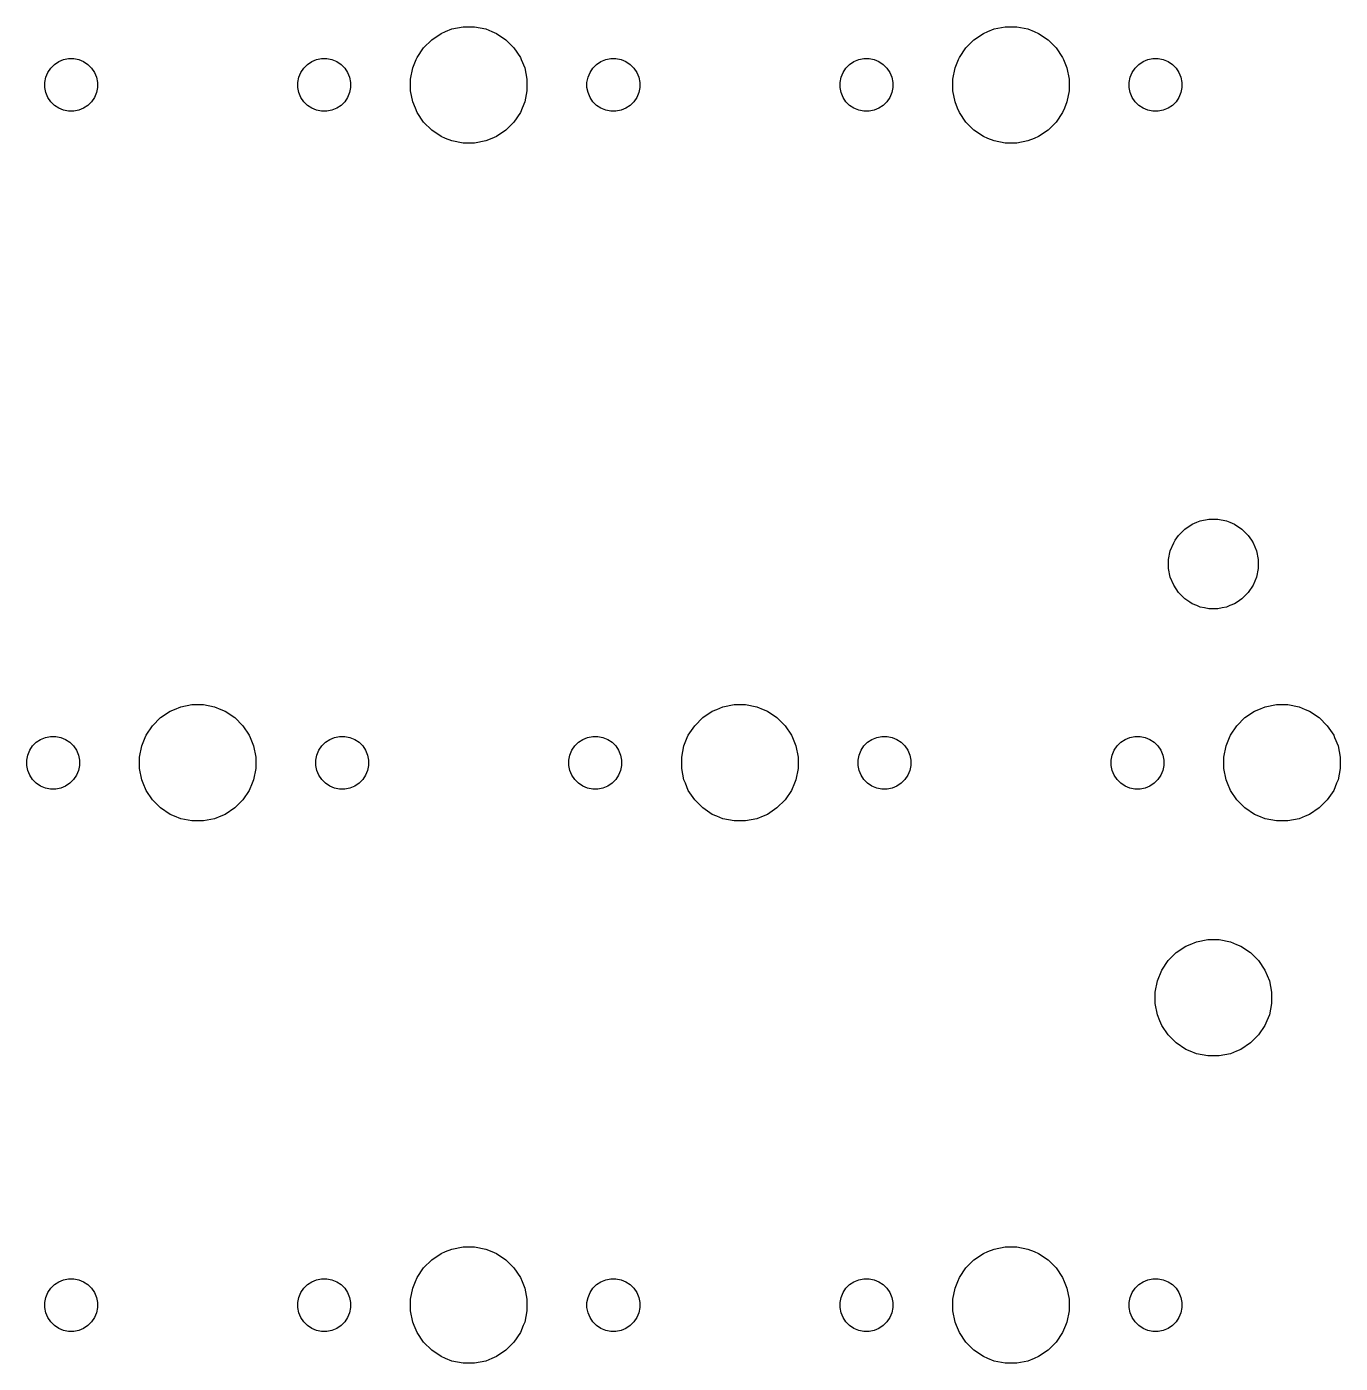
# Model space of a CAD drawing. Extents: x -9 to 373, y -109 to 13.
# Drawn here: x 284.51 to 330.66, y -44.91 to 2.04 of the extents above; entities that cross this region are included whole.
import ezdxf

# ---------------------------------------------------------------- set-up
doc = ezdxf.new("R2010")
doc.units = 0
doc.layers.add('BLACK', color=7, linetype='CONTINUOUS')

msp = doc.modelspace()

# ---------------------------------------------------------------- linework, layer by layer
at = {"layer": 'BLACK', "linetype": 'CONTINUOUS'}
for p, q in [((299.223, 1.87602), (299.441, 1.96632)), ((299.441, 1.96632), (299.836, 2.0449)), ((299.836, 2.0449), (300.239, 2.0449)), ((300.239, 2.0449), (300.634, 1.96632)), ((300.634, 1.96632), (300.852, 1.87602)), ((318.273, 1.87602), (318.491, 1.96632)), ((318.491, 1.96632), (318.886, 2.0449)), ((318.886, 2.0449), (319.289, 2.0449)), ((319.289, 2.0449), (319.684, 1.96632)), ((319.684, 1.96632), (319.902, 1.87602)), ((298.449, 1.30355), (298.734, 1.58838)), ((298.734, 1.58838), (299.069, 1.81217)), ((299.069, 1.81217), (299.223, 1.87602)), ((300.852, 1.87602), (301.006, 1.81217)), ((301.006, 1.81217), (301.341, 1.58838)), ((301.341, 1.58838), (301.626, 1.30355)), ((317.499, 1.30355), (317.784, 1.58838)), ((317.784, 1.58838), (318.119, 1.81217)), ((318.119, 1.81217), (318.273, 1.87602)), ((319.902, 1.87602), (320.056, 1.81217)), ((320.056, 1.81217), (320.391, 1.58838)), ((320.391, 1.58838), (320.676, 1.30355)), ((298.193, 0.890414), (298.225, 0.968623)), ((298.225, 0.968623), (298.449, 1.30355)), ((301.626, 1.30355), (301.85, 0.968623)), ((301.85, 0.968623), (301.882, 0.890414)), ((317.243, 0.890414), (317.275, 0.968623)), ((317.275, 0.968623), (317.499, 1.30355)), ((320.676, 1.30355), (320.9, 0.968623)), ((320.9, 0.968623), (320.932, 0.890414)), ((285.247, 0.438626), (285.348, 0.590291)), ((285.348, 0.590291), (285.477, 0.719272)), ((285.477, 0.719272), (285.629, 0.820611)), ((285.629, 0.820611), (285.797, 0.890415)), ((285.797, 0.890415), (285.976, 0.926)), ((285.976, 0.926), (286.159, 0.926)), ((286.159, 0.926), (286.338, 0.890415)), ((286.338, 0.890415), (286.506, 0.820611)), ((286.506, 0.820611), (286.658, 0.719272)), ((286.658, 0.719272), (286.787, 0.590291)), ((286.787, 0.590291), (286.888, 0.438626)), ((294.137, 0.438626), (294.238, 0.590291)), ((294.238, 0.590291), (294.367, 0.719272)), ((294.367, 0.719272), (294.519, 0.820611)), ((294.519, 0.820611), (294.687, 0.890415)), ((294.687, 0.890415), (294.866, 0.926)), ((294.866, 0.926), (295.049, 0.926)), ((295.049, 0.926), (295.228, 0.890415)), ((295.228, 0.890415), (295.396, 0.820611)), ((295.396, 0.820611), (295.548, 0.719272)), ((295.548, 0.719272), (295.677, 0.590291)), ((295.677, 0.590291), (295.778, 0.438626)), ((297.993, 0.201406), (298.071, 0.596474)), ((298.071, 0.596474), (298.193, 0.890414)), ((301.882, 0.890414), (302.004, 0.596474)), ((302.004, 0.596474), (302.082, 0.201406)), ((304.297, 0.438626), (304.398, 0.590291)), ((304.398, 0.590291), (304.527, 0.719272)), ((304.527, 0.719272), (304.679, 0.820611)), ((304.679, 0.820611), (304.847, 0.890415)), ((304.847, 0.890415), (305.026, 0.926)), ((305.026, 0.926), (305.209, 0.926)), ((305.209, 0.926), (305.388, 0.890415)), ((305.388, 0.890415), (305.556, 0.820611)), ((305.556, 0.820611), (305.708, 0.719272)), ((305.708, 0.719272), (305.837, 0.590291)), ((305.837, 0.590291), (305.938, 0.438626)), ((313.187, 0.438626), (313.288, 0.590291)), ((313.288, 0.590291), (313.417, 0.719272)), ((313.417, 0.719272), (313.569, 0.820611)), ((313.569, 0.820611), (313.737, 0.890415)), ((313.737, 0.890415), (313.916, 0.926)), ((313.916, 0.926), (314.099, 0.926)), ((314.099, 0.926), (314.278, 0.890415)), ((314.278, 0.890415), (314.446, 0.820611)), ((314.446, 0.820611), (314.598, 0.719272)), ((314.598, 0.719272), (314.727, 0.590291)), ((314.727, 0.590291), (314.828, 0.438626)), ((317.043, 0.201406), (317.121, 0.596474)), ((317.121, 0.596474), (317.243, 0.890414)), ((320.932, 0.890414), (321.054, 0.596474)), ((321.054, 0.596474), (321.132, 0.201406)), ((323.347, 0.438626), (323.448, 0.590291)), ((323.448, 0.590291), (323.577, 0.719272)), ((323.577, 0.719272), (323.729, 0.820611)), ((323.729, 0.820611), (323.897, 0.890415)), ((323.897, 0.890415), (324.076, 0.926)), ((324.076, 0.926), (324.259, 0.926)), ((324.259, 0.926), (324.438, 0.890415)), ((324.438, 0.890415), (324.606, 0.820611)), ((324.606, 0.820611), (324.758, 0.719272)), ((324.758, 0.719272), (324.887, 0.590291)), ((324.887, 0.590291), (324.988, 0.438626)), ((285.142, 0.091203), (285.177, 0.270104)), ((285.142, -0.091203), (285.142, 0.091203)), ((285.177, 0.270104), (285.247, 0.438626)), ((286.888, 0.438626), (286.958, 0.270104)), ((286.958, 0.270104), (286.993, 0.091203)), ((286.993, 0.091203), (286.993, -0.091203)), ((294.031, 0.091203), (294.067, 0.270104)), ((294.031, -0.091203), (294.031, 0.091203)), ((294.067, 0.270104), (294.137, 0.438626)), ((295.778, 0.438626), (295.848, 0.270104)), ((295.848, 0.270104), (295.883, 0.091203)), ((295.883, 0.091203), (295.883, -0.091203)), ((297.993, -0.201406), (297.993, 0.201406)), ((302.082, 0.201406), (302.082, -0.201406)), ((304.191, 0.091203), (304.227, 0.270104)), ((304.191, -0.091203), (304.191, 0.091203)), ((304.227, 0.270104), (304.297, 0.438626)), ((305.938, 0.438626), (306.008, 0.270104)), ((306.008, 0.270104), (306.043, 0.091203)), ((306.043, 0.091203), (306.043, -0.091203)), ((313.082, 0.091203), (313.117, 0.270104)), ((313.082, -0.091203), (313.082, 0.091203)), ((313.117, 0.270104), (313.187, 0.438626)), ((314.828, 0.438626), (314.898, 0.270104)), ((314.898, 0.270104), (314.933, 0.091203)), ((314.933, 0.091203), (314.933, -0.091203)), ((317.043, -0.201406), (317.043, 0.201406)), ((321.132, 0.201406), (321.132, -0.201406)), ((323.241, 0.091203), (323.277, 0.270104)), ((323.241, -0.091203), (323.241, 0.091203)), ((323.277, 0.270104), (323.347, 0.438626)), ((324.988, 0.438626), (325.058, 0.270104)), ((325.058, 0.270104), (325.094, 0.091203)), ((325.094, 0.091203), (325.094, -0.091203)), ((285.177, -0.270104), (285.142, -0.091203)), ((285.247, -0.438626), (285.177, -0.270104)), ((285.348, -0.590291), (285.247, -0.438626)), ((286.888, -0.438626), (286.787, -0.590291)), ((286.958, -0.270104), (286.888, -0.438626)), ((286.993, -0.091203), (286.958, -0.270104)), ((294.067, -0.270104), (294.031, -0.091203)), ((294.137, -0.438626), (294.067, -0.270104)), ((294.238, -0.590291), (294.137, -0.438626)), ((295.778, -0.438626), (295.677, -0.590291)), ((295.848, -0.270104), (295.778, -0.438626)), ((295.883, -0.091203), (295.848, -0.270104)), ((298.071, -0.596474), (297.993, -0.201406)), ((302.082, -0.201406), (302.004, -0.596474)), ((304.227, -0.270104), (304.191, -0.091203)), ((304.297, -0.438626), (304.227, -0.270104)), ((304.398, -0.590291), (304.297, -0.438626)), ((305.938, -0.438626), (305.837, -0.590291)), ((306.008, -0.270104), (305.938, -0.438626)), ((306.043, -0.091203), (306.008, -0.270104)), ((313.117, -0.270104), (313.082, -0.091203)), ((313.187, -0.438626), (313.117, -0.270104)), ((313.288, -0.590291), (313.187, -0.438626)), ((314.828, -0.438626), (314.727, -0.590291)), ((314.898, -0.270104), (314.828, -0.438626)), ((314.933, -0.091203), (314.898, -0.270104)), ((317.121, -0.596474), (317.043, -0.201406)), ((321.132, -0.201406), (321.054, -0.596474)), ((323.277, -0.270104), (323.241, -0.091203)), ((323.347, -0.438626), (323.277, -0.270104)), ((323.448, -0.590291), (323.347, -0.438626)), ((324.988, -0.438626), (324.887, -0.590291)), ((325.058, -0.270104), (324.988, -0.438626)), ((325.094, -0.091203), (325.058, -0.270104)), ((285.477, -0.719272), (285.348, -0.590291)), ((285.629, -0.820611), (285.477, -0.719272)), ((285.797, -0.890415), (285.629, -0.820611)), ((285.976, -0.926), (285.797, -0.890415)), ((286.159, -0.926), (285.976, -0.926)), ((286.338, -0.890415), (286.159, -0.926)), ((286.506, -0.820611), (286.338, -0.890415)), ((286.658, -0.719272), (286.506, -0.820611)), ((286.787, -0.590291), (286.658, -0.719272)), ((294.367, -0.719272), (294.238, -0.590291)), ((294.519, -0.820611), (294.367, -0.719272)), ((294.687, -0.890415), (294.519, -0.820611)), ((294.866, -0.926), (294.687, -0.890415)), ((295.049, -0.926), (294.866, -0.926)), ((295.228, -0.890415), (295.049, -0.926)), ((295.396, -0.820611), (295.228, -0.890415)), ((295.548, -0.719272), (295.396, -0.820611)), ((295.677, -0.590291), (295.548, -0.719272)), ((298.161, -0.814474), (298.071, -0.596474)), ((298.225, -0.968623), (298.161, -0.814474)), ((301.914, -0.814474), (301.85, -0.968623)), ((302.004, -0.596474), (301.914, -0.814474)), ((304.527, -0.719272), (304.398, -0.590291)), ((304.679, -0.820611), (304.527, -0.719272)), ((304.847, -0.890415), (304.679, -0.820611)), ((305.026, -0.926), (304.847, -0.890415)), ((305.209, -0.926), (305.026, -0.926)), ((305.388, -0.890415), (305.209, -0.926)), ((305.556, -0.820611), (305.388, -0.890415)), ((305.708, -0.719272), (305.556, -0.820611)), ((305.837, -0.590291), (305.708, -0.719272)), ((313.417, -0.719272), (313.288, -0.590291)), ((313.569, -0.820611), (313.417, -0.719272)), ((313.737, -0.890415), (313.569, -0.820611)), ((313.916, -0.926), (313.737, -0.890415)), ((314.099, -0.926), (313.916, -0.926)), ((314.278, -0.890415), (314.099, -0.926)), ((314.446, -0.820611), (314.278, -0.890415)), ((314.598, -0.719272), (314.446, -0.820611)), ((314.727, -0.590291), (314.598, -0.719272)), ((317.211, -0.814474), (317.121, -0.596474)), ((317.275, -0.968623), (317.211, -0.814474)), ((320.964, -0.814474), (320.9, -0.968623)), ((321.054, -0.596474), (320.964, -0.814474)), ((323.577, -0.719272), (323.448, -0.590291)), ((323.729, -0.820611), (323.577, -0.719272)), ((323.897, -0.890415), (323.729, -0.820611)), ((324.076, -0.926), (323.897, -0.890415)), ((324.259, -0.926), (324.076, -0.926)), ((324.438, -0.890415), (324.259, -0.926)), ((324.606, -0.820611), (324.438, -0.890415)), ((324.758, -0.719272), (324.606, -0.820611)), ((324.887, -0.590291), (324.758, -0.719272)), ((298.449, -1.30355), (298.225, -0.968623)), ((298.734, -1.58838), (298.449, -1.30355)), ((301.626, -1.30355), (301.341, -1.58838)), ((301.85, -0.968623), (301.626, -1.30355)), ((317.499, -1.30355), (317.275, -0.968623)), ((317.784, -1.58838), (317.499, -1.30355)), ((320.676, -1.30355), (320.391, -1.58838)), ((320.9, -0.968623), (320.676, -1.30355)), ((299.069, -1.81217), (298.734, -1.58838)), ((299.223, -1.87602), (299.069, -1.81217)), ((299.441, -1.96632), (299.223, -1.87602)), ((300.852, -1.87602), (300.634, -1.96632)), ((301.006, -1.81217), (300.852, -1.87602)), ((301.341, -1.58838), (301.006, -1.81217)), ((318.119, -1.81217), (317.784, -1.58838)), ((318.273, -1.87602), (318.119, -1.81217)), ((318.491, -1.96632), (318.273, -1.87602)), ((319.902, -1.87602), (319.684, -1.96632)), ((320.056, -1.81217), (319.902, -1.87602)), ((320.391, -1.58838), (320.056, -1.81217)), ((299.836, -2.0449), (299.441, -1.96632)), ((300.239, -2.0449), (299.836, -2.0449)), ((300.634, -1.96632), (300.239, -2.0449)), ((318.886, -2.0449), (318.491, -1.96632)), ((319.289, -2.0449), (318.886, -2.0449)), ((319.684, -1.96632), (319.289, -2.0449)), ((325.195, -15.6041), (325.453, -15.4318)), ((325.453, -15.4318), (325.621, -15.3622)), ((325.453, -15.4318), (325.453, -15.4318)), ((325.621, -15.3622), (325.74, -15.313)), ((325.74, -15.313), (326.044, -15.2525)), ((326.044, -15.2525), (326.355, -15.2525)), ((326.355, -15.2525), (326.659, -15.313)), ((326.659, -15.313), (326.778, -15.3622)), ((326.778, -15.3622), (326.946, -15.4318)), ((326.946, -15.4318), (326.946, -15.4318)), ((326.946, -15.4318), (327.204, -15.6041)), ((324.861, -15.9959), (324.976, -15.8235)), ((324.976, -15.8235), (325.195, -15.6041)), ((327.204, -15.6041), (327.423, -15.8235)), ((327.423, -15.8235), (327.538, -15.9959)), ((324.625, -16.6724), (324.685, -16.3681)), ((324.685, -16.3681), (324.804, -16.0815)), ((324.804, -16.0815), (324.861, -15.9959)), ((327.538, -15.9959), (327.595, -16.0815)), ((327.595, -16.0815), (327.714, -16.3681)), ((327.714, -16.3681), (327.774, -16.6724)), ((324.625, -16.9826), (324.625, -16.6724)), ((327.774, -16.6724), (327.774, -16.9826)), ((324.685, -17.2869), (324.625, -16.9826)), ((324.804, -17.5735), (324.685, -17.2869)), ((327.714, -17.2869), (327.595, -17.5735)), ((327.774, -16.9826), (327.714, -17.2869)), ((324.976, -17.8315), (324.804, -17.5735)), ((324.804, -17.5735), (324.804, -17.5735)), ((325.195, -18.0509), (324.976, -17.8315)), ((327.423, -17.8315), (327.204, -18.0509)), ((327.595, -17.5735), (327.423, -17.8315)), ((327.595, -17.5735), (327.595, -17.5735)), ((325.368, -18.1661), (325.195, -18.0509)), ((325.453, -18.2232), (325.368, -18.1661)), ((325.621, -18.2928), (325.453, -18.2232)), ((325.74, -18.342), (325.621, -18.2928)), ((326.778, -18.2928), (326.659, -18.342)), ((326.946, -18.2232), (326.778, -18.2928)), ((327.031, -18.1661), (326.946, -18.2232)), ((327.204, -18.0509), (327.031, -18.1661)), ((325.892, -18.3722), (325.74, -18.342)), ((326.044, -18.4025), (325.892, -18.3722)), ((326.355, -18.4025), (326.044, -18.4025)), ((326.507, -18.3722), (326.355, -18.4025)), ((326.659, -18.342), (326.507, -18.3722)), ((289.209, -22.2241), (289.544, -22.0003)), ((289.544, -22.0003), (289.698, -21.9365)), ((289.698, -21.9365), (289.916, -21.8462)), ((289.916, -21.8462), (290.311, -21.7676)), ((290.311, -21.7676), (290.714, -21.7676)), ((290.714, -21.7676), (291.109, -21.8462)), ((291.109, -21.8462), (291.327, -21.9365)), ((291.327, -21.9365), (291.481, -22.0003)), ((291.481, -22.0003), (291.816, -22.2241)), ((308.259, -22.2241), (308.594, -22.0003)), ((308.594, -22.0003), (308.748, -21.9365)), ((308.748, -21.9365), (308.966, -21.8462)), ((308.966, -21.8462), (309.361, -21.7676)), ((309.361, -21.7676), (309.764, -21.7676)), ((309.764, -21.7676), (310.159, -21.8462)), ((310.159, -21.8462), (310.377, -21.9365)), ((310.377, -21.9365), (310.531, -22.0003)), ((310.531, -22.0003), (310.866, -22.2241)), ((327.309, -22.2241), (327.644, -22.0003)), ((327.644, -22.0003), (327.798, -21.9365)), ((327.798, -21.9365), (328.016, -21.8462)), ((328.016, -21.8462), (328.411, -21.7676)), ((328.411, -21.7676), (328.814, -21.7676)), ((328.814, -21.7676), (329.209, -21.8462)), ((329.209, -21.8462), (329.427, -21.9365)), ((329.427, -21.9365), (329.581, -22.0003)), ((329.581, -22.0003), (329.916, -22.2241)), ((288.7, -22.8439), (288.924, -22.509)), ((288.924, -22.509), (289.209, -22.2241)), ((291.816, -22.2241), (292.101, -22.509)), ((292.101, -22.509), (292.325, -22.8439)), ((307.75, -22.8439), (307.974, -22.509)), ((307.974, -22.509), (308.259, -22.2241)), ((310.866, -22.2241), (311.151, -22.509)), ((311.151, -22.509), (311.375, -22.8439)), ((326.8, -22.8439), (327.024, -22.509)), ((327.024, -22.509), (327.309, -22.2241)), ((329.916, -22.2241), (330.201, -22.509)), ((330.201, -22.509), (330.425, -22.8439)), ((284.842, -23.0932), (284.994, -22.9919)), ((284.994, -22.9919), (285.162, -22.9221)), ((285.162, -22.9221), (285.341, -22.8865)), ((285.341, -22.8865), (285.524, -22.8865)), ((285.524, -22.8865), (285.703, -22.9221)), ((285.703, -22.9221), (285.871, -22.9919)), ((285.871, -22.9919), (286.023, -23.0932)), ((288.546, -23.216), (288.665, -22.929)), ((288.665, -22.929), (288.7, -22.8439)), ((292.325, -22.8439), (292.36, -22.929)), ((292.36, -22.929), (292.479, -23.216)), ((295.002, -23.0932), (295.154, -22.9919)), ((295.154, -22.9919), (295.322, -22.9221)), ((295.322, -22.9221), (295.501, -22.8865)), ((295.501, -22.8865), (295.684, -22.8865)), ((295.684, -22.8865), (295.863, -22.9221)), ((295.863, -22.9221), (296.031, -22.9919)), ((296.031, -22.9919), (296.183, -23.0932)), ((303.892, -23.0932), (304.044, -22.9919)), ((304.044, -22.9919), (304.212, -22.9221)), ((304.212, -22.9221), (304.391, -22.8865)), ((304.391, -22.8865), (304.574, -22.8865)), ((304.574, -22.8865), (304.753, -22.9221)), ((304.753, -22.9221), (304.921, -22.9919)), ((304.921, -22.9919), (305.073, -23.0932)), ((307.596, -23.216), (307.715, -22.929)), ((307.715, -22.929), (307.75, -22.8439)), ((311.375, -22.8439), (311.41, -22.929)), ((311.41, -22.929), (311.529, -23.216)), ((314.052, -23.0932), (314.204, -22.9919)), ((314.204, -22.9919), (314.372, -22.9221)), ((314.372, -22.9221), (314.551, -22.8865)), ((314.551, -22.8865), (314.734, -22.8865)), ((314.734, -22.8865), (314.913, -22.9221)), ((314.913, -22.9221), (315.081, -22.9919)), ((315.081, -22.9919), (315.233, -23.0932)), ((322.942, -23.0932), (323.094, -22.9919)), ((323.094, -22.9919), (323.262, -22.9221)), ((323.262, -22.9221), (323.441, -22.8865)), ((323.441, -22.8865), (323.624, -22.8865)), ((323.624, -22.8865), (323.803, -22.9221)), ((323.803, -22.9221), (323.971, -22.9919)), ((323.971, -22.9919), (324.123, -23.0932)), ((326.646, -23.216), (326.765, -22.929)), ((326.765, -22.929), (326.8, -22.8439)), ((330.425, -22.8439), (330.46, -22.929)), ((330.46, -22.929), (330.579, -23.216)), ((284.542, -23.5424), (284.612, -23.3739)), ((284.612, -23.3739), (284.713, -23.2222)), ((284.713, -23.2222), (284.842, -23.0932)), ((286.023, -23.0932), (286.152, -23.2222)), ((286.152, -23.2222), (286.253, -23.3739)), ((286.253, -23.3739), (286.323, -23.5424)), ((288.468, -23.6111), (288.546, -23.216)), ((292.479, -23.216), (292.557, -23.6111)), ((294.702, -23.5424), (294.772, -23.3739)), ((294.772, -23.3739), (294.873, -23.2222)), ((294.873, -23.2222), (295.002, -23.0932)), ((296.183, -23.0932), (296.312, -23.2222)), ((296.312, -23.2222), (296.413, -23.3739)), ((296.413, -23.3739), (296.483, -23.5424)), ((303.592, -23.5424), (303.662, -23.3739)), ((303.662, -23.3739), (303.763, -23.2222)), ((303.763, -23.2222), (303.892, -23.0932)), ((305.073, -23.0932), (305.202, -23.2222)), ((305.202, -23.2222), (305.303, -23.3739)), ((305.303, -23.3739), (305.373, -23.5424)), ((307.518, -23.6111), (307.596, -23.216)), ((311.529, -23.216), (311.607, -23.6111)), ((313.752, -23.5424), (313.822, -23.3739)), ((313.822, -23.3739), (313.923, -23.2222)), ((313.923, -23.2222), (314.052, -23.0932)), ((315.233, -23.0932), (315.362, -23.2222)), ((315.362, -23.2222), (315.463, -23.3739)), ((315.463, -23.3739), (315.533, -23.5424)), ((322.642, -23.5424), (322.712, -23.3739)), ((322.712, -23.3739), (322.813, -23.2222)), ((322.813, -23.2222), (322.942, -23.0932)), ((324.123, -23.0932), (324.252, -23.2222)), ((324.252, -23.2222), (324.353, -23.3739)), ((324.353, -23.3739), (324.423, -23.5424)), ((326.568, -23.6111), (326.646, -23.216)), ((330.579, -23.216), (330.657, -23.6111)), ((284.506, -23.7213), (284.542, -23.5424)), ((284.506, -23.9037), (284.506, -23.7213)), ((284.542, -24.0826), (284.506, -23.9037)), ((286.323, -23.5424), (286.358, -23.7213)), ((286.358, -23.9037), (286.323, -24.0826)), ((286.358, -23.7213), (286.358, -23.9037)), ((288.468, -24.0139), (288.468, -23.6111)), ((292.557, -23.6111), (292.557, -24.0139)), ((294.666, -23.7213), (294.702, -23.5424)), ((294.666, -23.9037), (294.666, -23.7213)), ((294.702, -24.0826), (294.666, -23.9037)), ((296.483, -23.5424), (296.518, -23.7213)), ((296.518, -23.9037), (296.483, -24.0826)), ((296.518, -23.7213), (296.518, -23.9037)), ((303.556, -23.7213), (303.592, -23.5424)), ((303.556, -23.9037), (303.556, -23.7213)), ((303.592, -24.0826), (303.556, -23.9037)), ((305.373, -23.5424), (305.409, -23.7213)), ((305.409, -23.9037), (305.373, -24.0826)), ((305.409, -23.7213), (305.409, -23.9037)), ((307.518, -24.0139), (307.518, -23.6111)), ((311.607, -23.6111), (311.607, -24.0139)), ((313.716, -23.7213), (313.752, -23.5424)), ((313.716, -23.9037), (313.716, -23.7213)), ((313.752, -24.0826), (313.716, -23.9037)), ((315.533, -23.5424), (315.568, -23.7213)), ((315.568, -23.9037), (315.533, -24.0826)), ((315.568, -23.7213), (315.568, -23.9037)), ((322.606, -23.7213), (322.642, -23.5424)), ((322.606, -23.9037), (322.606, -23.7213)), ((322.642, -24.0826), (322.606, -23.9037)), ((324.423, -23.5424), (324.458, -23.7213)), ((324.458, -23.9037), (324.423, -24.0826)), ((324.458, -23.7213), (324.458, -23.9037)), ((326.568, -24.0139), (326.568, -23.6111)), ((330.657, -23.6111), (330.657, -24.0139)), ((284.612, -24.2511), (284.542, -24.0826)), ((284.713, -24.4028), (284.612, -24.2511)), ((284.842, -24.5318), (284.713, -24.4028)), ((286.152, -24.4028), (286.023, -24.5318)), ((286.253, -24.2511), (286.152, -24.4028)), ((286.323, -24.0826), (286.253, -24.2511)), ((288.546, -24.409), (288.468, -24.0139)), ((288.597, -24.5318), (288.546, -24.409)), ((292.479, -24.409), (292.428, -24.5318)), ((292.557, -24.0139), (292.479, -24.409)), ((294.772, -24.2511), (294.702, -24.0826)), ((294.873, -24.4028), (294.772, -24.2511)), ((295.002, -24.5318), (294.873, -24.4028)), ((296.312, -24.4028), (296.183, -24.5318)), ((296.413, -24.2511), (296.312, -24.4028)), ((296.483, -24.0826), (296.413, -24.2511)), ((303.662, -24.2511), (303.592, -24.0826)), ((303.763, -24.4028), (303.662, -24.2511)), ((303.892, -24.5318), (303.763, -24.4028)), ((305.202, -24.4028), (305.073, -24.5318)), ((305.303, -24.2511), (305.202, -24.4028)), ((305.373, -24.0826), (305.303, -24.2511)), ((307.596, -24.409), (307.518, -24.0139)), ((307.647, -24.5318), (307.596, -24.409)), ((311.529, -24.409), (311.478, -24.5318)), ((311.607, -24.0139), (311.529, -24.409)), ((313.822, -24.2511), (313.752, -24.0826)), ((313.923, -24.4028), (313.822, -24.2511)), ((314.052, -24.5318), (313.923, -24.4028)), ((315.362, -24.4028), (315.233, -24.5318)), ((315.463, -24.2511), (315.362, -24.4028)), ((315.533, -24.0826), (315.463, -24.2511)), ((322.712, -24.2511), (322.642, -24.0826)), ((322.813, -24.4028), (322.712, -24.2511)), ((322.942, -24.5318), (322.813, -24.4028)), ((324.252, -24.4028), (324.123, -24.5318)), ((324.353, -24.2511), (324.252, -24.4028)), ((324.423, -24.0826), (324.353, -24.2511)), ((326.646, -24.409), (326.568, -24.0139)), ((326.697, -24.5318), (326.646, -24.409)), ((330.579, -24.409), (330.528, -24.5318)), ((330.657, -24.0139), (330.579, -24.409)), ((284.994, -24.6331), (284.842, -24.5318)), ((285.162, -24.7029), (284.994, -24.6331)), ((285.341, -24.7385), (285.162, -24.7029)), ((285.524, -24.7385), (285.341, -24.7385)), ((285.703, -24.7029), (285.524, -24.7385)), ((285.871, -24.6331), (285.703, -24.7029)), ((286.023, -24.5318), (285.871, -24.6331)), ((288.7, -24.7811), (288.597, -24.5318)), ((288.924, -25.116), (288.7, -24.7811)), ((292.325, -24.7811), (292.101, -25.116)), ((292.428, -24.5318), (292.325, -24.7811)), ((295.154, -24.6331), (295.002, -24.5318)), ((295.322, -24.7029), (295.154, -24.6331)), ((295.501, -24.7385), (295.322, -24.7029)), ((295.684, -24.7385), (295.501, -24.7385)), ((295.863, -24.7029), (295.684, -24.7385)), ((296.031, -24.6331), (295.863, -24.7029)), ((296.183, -24.5318), (296.031, -24.6331)), ((304.044, -24.6331), (303.892, -24.5318)), ((304.212, -24.7029), (304.044, -24.6331)), ((304.391, -24.7385), (304.212, -24.7029)), ((304.574, -24.7385), (304.391, -24.7385)), ((304.753, -24.7029), (304.574, -24.7385)), ((304.921, -24.6331), (304.753, -24.7029)), ((305.073, -24.5318), (304.921, -24.6331)), ((307.75, -24.7811), (307.647, -24.5318)), ((307.974, -25.116), (307.75, -24.7811)), ((311.375, -24.7811), (311.151, -25.116)), ((311.478, -24.5318), (311.375, -24.7811)), ((314.204, -24.6331), (314.052, -24.5318)), ((314.372, -24.7029), (314.204, -24.6331)), ((314.551, -24.7385), (314.372, -24.7029)), ((314.734, -24.7385), (314.551, -24.7385)), ((314.913, -24.7029), (314.734, -24.7385)), ((315.081, -24.6331), (314.913, -24.7029)), ((315.233, -24.5318), (315.081, -24.6331)), ((323.094, -24.6331), (322.942, -24.5318)), ((323.262, -24.7029), (323.094, -24.6331)), ((323.441, -24.7385), (323.262, -24.7029)), ((323.624, -24.7385), (323.441, -24.7385)), ((323.803, -24.7029), (323.624, -24.7385)), ((323.971, -24.6331), (323.803, -24.7029)), ((324.123, -24.5318), (323.971, -24.6331)), ((326.8, -24.7811), (326.697, -24.5318)), ((327.024, -25.116), (326.8, -24.7811)), ((330.425, -24.7811), (330.201, -25.116)), ((330.528, -24.5318), (330.425, -24.7811)), ((289.209, -25.4009), (288.924, -25.116)), ((292.101, -25.116), (291.816, -25.4009)), ((308.259, -25.4009), (307.974, -25.116)), ((311.151, -25.116), (310.866, -25.4009)), ((327.309, -25.4009), (327.024, -25.116)), ((330.201, -25.116), (329.916, -25.4009)), ((289.544, -25.6247), (289.209, -25.4009)), ((289.698, -25.6885), (289.544, -25.6247)), ((289.916, -25.7788), (289.698, -25.6885)), ((290.311, -25.8574), (289.916, -25.7788)), ((291.109, -25.7788), (290.714, -25.8574)), ((291.327, -25.6885), (291.109, -25.7788)), ((291.481, -25.6247), (291.327, -25.6885)), ((291.816, -25.4009), (291.481, -25.6247)), ((308.594, -25.6247), (308.259, -25.4009)), ((308.748, -25.6885), (308.594, -25.6247)), ((308.966, -25.7788), (308.748, -25.6885)), ((309.361, -25.8574), (308.966, -25.7788)), ((310.159, -25.7788), (309.764, -25.8574)), ((310.377, -25.6885), (310.159, -25.7788)), ((310.531, -25.6247), (310.377, -25.6885)), ((310.866, -25.4009), (310.531, -25.6247)), ((327.644, -25.6247), (327.309, -25.4009)), ((327.798, -25.6885), (327.644, -25.6247)), ((328.016, -25.7788), (327.798, -25.6885)), ((328.411, -25.8574), (328.016, -25.7788)), ((329.209, -25.7788), (328.814, -25.8574)), ((329.427, -25.6885), (329.209, -25.7788)), ((329.581, -25.6247), (329.427, -25.6885)), ((329.916, -25.4009), (329.581, -25.6247)), ((290.714, -25.8574), (290.311, -25.8574)), ((309.764, -25.8574), (309.361, -25.8574)), ((328.814, -25.8574), (328.411, -25.8574)), ((325.603, -30.1012), (325.998, -30.0226)), ((325.998, -30.0226), (326.401, -30.0226)), ((326.401, -30.0226), (326.796, -30.1012)), ((324.611, -30.764), (324.896, -30.4791)), ((324.896, -30.4791), (325.231, -30.2553)), ((325.231, -30.2553), (325.385, -30.1915)), ((325.385, -30.1915), (325.603, -30.1012)), ((326.796, -30.1012), (327.014, -30.1915)), ((327.014, -30.1915), (327.168, -30.2553)), ((327.168, -30.2553), (327.503, -30.4791)), ((327.503, -30.4791), (327.788, -30.764)), ((324.387, -31.0989), (324.611, -30.764)), ((327.788, -30.764), (328.012, -31.0989)), ((324.233, -31.471), (324.387, -31.0989)), ((324.387, -31.0989), (324.387, -31.0989)), ((328.012, -31.0989), (328.012, -31.0989)), ((328.012, -31.0989), (328.166, -31.471)), ((324.155, -31.8661), (324.233, -31.471)), ((324.155, -32.2689), (324.155, -31.8661)), ((328.166, -31.471), (328.244, -31.8661)), ((328.244, -31.8661), (328.244, -32.2689)), ((324.233, -32.664), (324.155, -32.2689)), ((328.244, -32.2689), (328.166, -32.664)), ((324.323, -32.882), (324.233, -32.664)), ((328.166, -32.664), (328.076, -32.882)), ((324.387, -33.0361), (324.323, -32.882)), ((324.611, -33.371), (324.387, -33.0361)), ((328.012, -33.0361), (327.788, -33.371)), ((328.076, -32.882), (328.012, -33.0361)), ((324.896, -33.6559), (324.611, -33.371)), ((325.231, -33.8797), (324.896, -33.6559)), ((327.503, -33.6559), (327.168, -33.8797)), ((327.788, -33.371), (327.503, -33.6559)), ((325.385, -33.9435), (325.231, -33.8797)), ((325.603, -34.0338), (325.385, -33.9435)), ((325.998, -34.1124), (325.603, -34.0338)), ((326.401, -34.1124), (325.998, -34.1124)), ((326.796, -34.0338), (326.401, -34.1124)), ((327.014, -33.9435), (326.796, -34.0338)), ((327.168, -33.8797), (327.014, -33.9435)), ((299.441, -40.8962), (299.836, -40.8176)), ((299.836, -40.8176), (300.239, -40.8176)), ((300.239, -40.8176), (300.634, -40.8962)), ((318.491, -40.8962), (318.886, -40.8176)), ((318.886, -40.8176), (319.289, -40.8176)), ((319.289, -40.8176), (319.684, -40.8962)), ((298.449, -41.559), (298.734, -41.2741)), ((298.734, -41.2741), (299.069, -41.0503)), ((299.069, -41.0503), (299.223, -40.9865)), ((299.223, -40.9865), (299.441, -40.8962)), ((300.634, -40.8962), (300.852, -40.9865)), ((300.852, -40.9865), (301.006, -41.0503)), ((301.006, -41.0503), (301.341, -41.2741)), ((301.341, -41.2741), (301.626, -41.559)), ((317.499, -41.559), (317.784, -41.2741)), ((317.784, -41.2741), (318.119, -41.0503)), ((318.119, -41.0503), (318.273, -40.9865)), ((318.273, -40.9865), (318.491, -40.8962)), ((319.684, -40.8962), (319.902, -40.9865)), ((319.902, -40.9865), (320.056, -41.0503)), ((320.056, -41.0503), (320.391, -41.2741)), ((320.391, -41.2741), (320.676, -41.559)), ((298.225, -41.8939), (298.449, -41.559)), ((301.626, -41.559), (301.85, -41.8939)), ((317.275, -41.8939), (317.499, -41.559)), ((320.676, -41.559), (320.9, -41.8939)), ((285.348, -42.2722), (285.477, -42.1432)), ((285.477, -42.1432), (285.629, -42.0419)), ((285.629, -42.0419), (285.797, -41.9721)), ((285.797, -41.9721), (285.976, -41.9365)), ((285.976, -41.9365), (286.159, -41.9365)), ((286.159, -41.9365), (286.338, -41.9721)), ((286.338, -41.9721), (286.506, -42.0419)), ((286.506, -42.0419), (286.658, -42.1432)), ((286.658, -42.1432), (286.787, -42.2722)), ((294.238, -42.2722), (294.367, -42.1432)), ((294.367, -42.1432), (294.519, -42.0419)), ((294.519, -42.0419), (294.687, -41.9721)), ((294.687, -41.9721), (294.866, -41.9365)), ((294.866, -41.9365), (295.049, -41.9365)), ((295.049, -41.9365), (295.228, -41.9721)), ((295.228, -41.9721), (295.396, -42.0419)), ((295.396, -42.0419), (295.548, -42.1432)), ((295.548, -42.1432), (295.677, -42.2722)), ((298.071, -42.266), (298.166, -42.0379)), ((298.166, -42.0379), (298.225, -41.8939)), ((301.85, -41.8939), (301.909, -42.0379)), ((301.909, -42.0379), (302.004, -42.266)), ((304.398, -42.2722), (304.527, -42.1432)), ((304.527, -42.1432), (304.679, -42.0419)), ((304.679, -42.0419), (304.847, -41.9721)), ((304.847, -41.9721), (305.026, -41.9365)), ((305.026, -41.9365), (305.209, -41.9365)), ((305.209, -41.9365), (305.388, -41.9721)), ((305.388, -41.9721), (305.556, -42.0419)), ((305.556, -42.0419), (305.708, -42.1432)), ((305.708, -42.1432), (305.837, -42.2722)), ((313.288, -42.2722), (313.417, -42.1432)), ((313.417, -42.1432), (313.569, -42.0419)), ((313.569, -42.0419), (313.737, -41.9721)), ((313.737, -41.9721), (313.916, -41.9365)), ((313.916, -41.9365), (314.099, -41.9365)), ((314.099, -41.9365), (314.278, -41.9721)), ((314.278, -41.9721), (314.446, -42.0419)), ((314.446, -42.0419), (314.598, -42.1432)), ((314.598, -42.1432), (314.727, -42.2722)), ((317.121, -42.266), (317.216, -42.0379)), ((317.216, -42.0379), (317.275, -41.8939)), ((320.9, -41.8939), (320.959, -42.0379)), ((320.959, -42.0379), (321.054, -42.266)), ((323.448, -42.2722), (323.577, -42.1432)), ((323.577, -42.1432), (323.729, -42.0419)), ((323.729, -42.0419), (323.897, -41.9721)), ((323.897, -41.9721), (324.076, -41.9365)), ((324.076, -41.9365), (324.259, -41.9365)), ((324.259, -41.9365), (324.438, -41.9721)), ((324.438, -41.9721), (324.606, -42.0419)), ((324.606, -42.0419), (324.758, -42.1432)), ((324.758, -42.1432), (324.887, -42.2722)), ((285.142, -42.7713), (285.177, -42.5924)), ((285.177, -42.5924), (285.247, -42.4239)), ((285.247, -42.4239), (285.348, -42.2722)), ((286.787, -42.2722), (286.888, -42.4239)), ((286.888, -42.4239), (286.958, -42.5924)), ((286.958, -42.5924), (286.993, -42.7713)), ((294.031, -42.7713), (294.067, -42.5924)), ((294.067, -42.5924), (294.137, -42.4239)), ((294.137, -42.4239), (294.238, -42.2722)), ((295.677, -42.2722), (295.778, -42.4239)), ((295.778, -42.4239), (295.848, -42.5924)), ((295.848, -42.5924), (295.883, -42.7713)), ((297.993, -42.6611), (298.071, -42.266)), ((297.993, -43.0639), (297.993, -42.6611)), ((302.004, -42.266), (302.082, -42.6611)), ((302.082, -42.6611), (302.082, -43.0639)), ((304.191, -42.7713), (304.227, -42.5924)), ((304.227, -42.5924), (304.297, -42.4239)), ((304.297, -42.4239), (304.398, -42.2722)), ((305.837, -42.2722), (305.938, -42.4239)), ((305.938, -42.4239), (306.008, -42.5924)), ((306.008, -42.5924), (306.043, -42.7713)), ((313.082, -42.7713), (313.117, -42.5924)), ((313.117, -42.5924), (313.187, -42.4239)), ((313.187, -42.4239), (313.288, -42.2722)), ((314.727, -42.2722), (314.828, -42.4239)), ((314.828, -42.4239), (314.898, -42.5924)), ((314.898, -42.5924), (314.933, -42.7713)), ((317.043, -42.6611), (317.121, -42.266)), ((317.043, -43.0639), (317.043, -42.6611)), ((321.054, -42.266), (321.132, -42.6611)), ((321.132, -42.6611), (321.132, -43.0639)), ((323.241, -42.7713), (323.277, -42.5924)), ((323.277, -42.5924), (323.347, -42.4239)), ((323.347, -42.4239), (323.448, -42.2722)), ((324.887, -42.2722), (324.988, -42.4239)), ((324.988, -42.4239), (325.058, -42.5924)), ((325.058, -42.5924), (325.094, -42.7713)), ((285.142, -42.9537), (285.142, -42.7713)), ((285.177, -43.1326), (285.142, -42.9537)), ((285.247, -43.3011), (285.177, -43.1326)), ((286.958, -43.1326), (286.888, -43.3011)), ((286.993, -42.9537), (286.958, -43.1326)), ((286.993, -42.7713), (286.993, -42.9537)), ((294.031, -42.9537), (294.031, -42.7713)), ((294.067, -43.1326), (294.031, -42.9537)), ((294.137, -43.3011), (294.067, -43.1326)), ((295.848, -43.1326), (295.778, -43.3011)), ((295.883, -42.9537), (295.848, -43.1326)), ((295.883, -42.7713), (295.883, -42.9537)), ((298.071, -43.459), (297.993, -43.0639)), ((302.082, -43.0639), (302.004, -43.459)), ((304.191, -42.9537), (304.191, -42.7713)), ((304.227, -43.1326), (304.191, -42.9537)), ((304.297, -43.3011), (304.227, -43.1326)), ((306.008, -43.1326), (305.938, -43.3011)), ((306.043, -42.9537), (306.008, -43.1326)), ((306.043, -42.7713), (306.043, -42.9537)), ((313.082, -42.9537), (313.082, -42.7713)), ((313.117, -43.1326), (313.082, -42.9537)), ((313.187, -43.3011), (313.117, -43.1326)), ((314.898, -43.1326), (314.828, -43.3011)), ((314.933, -42.9537), (314.898, -43.1326)), ((314.933, -42.7713), (314.933, -42.9537)), ((317.121, -43.459), (317.043, -43.0639)), ((321.132, -43.0639), (321.054, -43.459)), ((323.241, -42.9537), (323.241, -42.7713)), ((323.277, -43.1326), (323.241, -42.9537)), ((323.347, -43.3011), (323.277, -43.1326)), ((325.058, -43.1326), (324.988, -43.3011)), ((325.094, -42.9537), (325.058, -43.1326)), ((325.094, -42.7713), (325.094, -42.9537)), ((285.348, -43.4528), (285.247, -43.3011)), ((285.477, -43.5818), (285.348, -43.4528)), ((285.629, -43.6831), (285.477, -43.5818)), ((286.658, -43.5818), (286.506, -43.6831)), ((286.787, -43.4528), (286.658, -43.5818)), ((286.888, -43.3011), (286.787, -43.4528)), ((294.238, -43.4528), (294.137, -43.3011)), ((294.367, -43.5818), (294.238, -43.4528)), ((294.519, -43.6831), (294.367, -43.5818)), ((295.548, -43.5818), (295.396, -43.6831)), ((295.677, -43.4528), (295.548, -43.5818)), ((295.778, -43.3011), (295.677, -43.4528)), ((298.122, -43.5818), (298.071, -43.459)), ((298.225, -43.8311), (298.122, -43.5818)), ((301.953, -43.5818), (301.85, -43.8311)), ((302.004, -43.459), (301.953, -43.5818)), ((304.398, -43.4528), (304.297, -43.3011)), ((304.527, -43.5818), (304.398, -43.4528)), ((304.679, -43.6831), (304.527, -43.5818)), ((305.708, -43.5818), (305.556, -43.6831)), ((305.837, -43.4528), (305.708, -43.5818)), ((305.938, -43.3011), (305.837, -43.4528)), ((313.288, -43.4528), (313.187, -43.3011)), ((313.417, -43.5818), (313.288, -43.4528)), ((313.569, -43.6831), (313.417, -43.5818)), ((314.598, -43.5818), (314.446, -43.6831)), ((314.727, -43.4528), (314.598, -43.5818)), ((314.828, -43.3011), (314.727, -43.4528)), ((317.172, -43.5818), (317.121, -43.459)), ((317.275, -43.8311), (317.172, -43.5818)), ((321.003, -43.5818), (320.9, -43.8311)), ((321.054, -43.459), (321.003, -43.5818)), ((323.448, -43.4528), (323.347, -43.3011)), ((323.577, -43.5818), (323.448, -43.4528)), ((323.729, -43.6831), (323.577, -43.5818)), ((324.758, -43.5818), (324.606, -43.6831)), ((324.887, -43.4528), (324.758, -43.5818)), ((324.988, -43.3011), (324.887, -43.4528)), ((285.797, -43.7529), (285.629, -43.6831)), ((285.976, -43.7885), (285.797, -43.7529)), ((286.159, -43.7885), (285.976, -43.7885)), ((286.338, -43.7529), (286.159, -43.7885)), ((286.506, -43.6831), (286.338, -43.7529)), ((294.687, -43.7529), (294.519, -43.6831)), ((294.866, -43.7885), (294.687, -43.7529)), ((295.049, -43.7885), (294.866, -43.7885)), ((295.228, -43.7529), (295.049, -43.7885)), ((295.396, -43.6831), (295.228, -43.7529)), ((298.449, -44.166), (298.225, -43.8311)), ((301.85, -43.8311), (301.626, -44.166)), ((304.847, -43.7529), (304.679, -43.6831)), ((305.026, -43.7885), (304.847, -43.7529)), ((305.209, -43.7885), (305.026, -43.7885)), ((305.388, -43.7529), (305.209, -43.7885)), ((305.556, -43.6831), (305.388, -43.7529)), ((313.737, -43.7529), (313.569, -43.6831)), ((313.916, -43.7885), (313.737, -43.7529)), ((314.099, -43.7885), (313.916, -43.7885)), ((314.278, -43.7529), (314.099, -43.7885)), ((314.446, -43.6831), (314.278, -43.7529)), ((317.499, -44.166), (317.275, -43.8311)), ((320.9, -43.8311), (320.676, -44.166)), ((323.897, -43.7529), (323.729, -43.6831)), ((324.076, -43.7885), (323.897, -43.7529)), ((324.259, -43.7885), (324.076, -43.7885)), ((324.438, -43.7529), (324.259, -43.7885)), ((324.606, -43.6831), (324.438, -43.7529)), ((298.734, -44.4509), (298.449, -44.166)), ((299.069, -44.6747), (298.734, -44.4509)), ((301.341, -44.4509), (301.006, -44.6747)), ((301.626, -44.166), (301.341, -44.4509)), ((317.784, -44.4509), (317.499, -44.166)), ((318.119, -44.6747), (317.784, -44.4509)), ((320.391, -44.4509), (320.056, -44.6747)), ((320.676, -44.166), (320.391, -44.4509)), ((299.223, -44.7385), (299.069, -44.6747)), ((299.441, -44.8288), (299.223, -44.7385)), ((299.836, -44.9074), (299.441, -44.8288)), ((300.239, -44.9074), (299.836, -44.9074)), ((300.634, -44.8288), (300.239, -44.9074)), ((300.852, -44.7385), (300.634, -44.8288)), ((301.006, -44.6747), (300.852, -44.7385)), ((318.273, -44.7385), (318.119, -44.6747)), ((318.491, -44.8288), (318.273, -44.7385)), ((318.886, -44.9074), (318.491, -44.8288)), ((319.289, -44.9074), (318.886, -44.9074)), ((319.684, -44.8288), (319.289, -44.9074)), ((319.902, -44.7385), (319.684, -44.8288)), ((320.056, -44.6747), (319.902, -44.7385))]:
    msp.add_line(p, q, dxfattribs=at)

doc.saveas('drawing.dxf')
